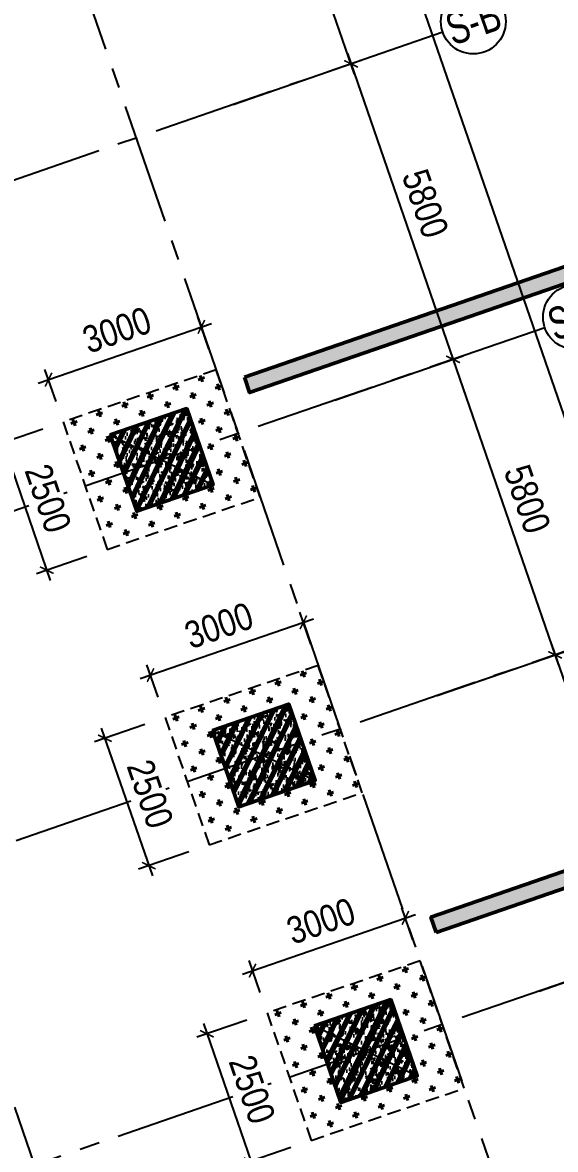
# Model space of a CAD drawing. Header units: millimetres. Extents: x -1534340 to 1713810, y -1348191 to 1114081.
# Drawn here: x 1102377 to 1112264, y -313560 to -292653 of the extents above; entities that cross this region are included whole.
import ezdxf
from ezdxf.enums import TextEntityAlignment as Align
from ezdxf.xclip import XClip

# ---------------------------------------------------------------- set-up
doc = ezdxf.new("R2010")
doc.units = ezdxf.units.MM
doc.header["$LTSCALE"] = 100
doc.header["$XCLIPFRAME"] = 0
doc.header["$PDMODE"] = 32
doc.header["$PDSIZE"] = 2.5
doc.linetypes.add('CENTER2', pattern=[1.125, 0.75, -0.125, 0.125, -0.125])
doc.linetypes.add('HIDDEN', pattern=[0.375, 0.25, -0.125])
for name, color, linetype, lineweight in [('0-Hatch', 250, 'Continuous', 40), ('KT-Net cot', 2, 'Continuous', 50), ('KT-Net cot vach', 6, 'Continuous', 50), ('KT-Vat lieu', 250, 'Continuous', 9)]:
    doc.layers.add(name, color=color, linetype=linetype, lineweight=lineweight)
for name, color, linetype in [('0-khuat', 3, 'HIDDEN'), ('ccu11-Manh', 8, 'Continuous'), ('ccu12-Truc', 13, 'CENTER2'), ('KC2-DIM', 251, 'Continuous'), ('KT-Dim', 8, 'Continuous'), ('Xref_ST_MBDV Cot vach 30.7.2022$0$Xref_ST_MBDV Cot vach 30.7.2022|Xref_ST_MBDV Cot vach 30.7.2022|Xref_ST_MBDV Cot vach 30.7.2022|Xref_ST_MBDV Cot vach 30.7.2022|A-WALL-PATT', 251, 'Continuous'), ('Xref_ST_MBDV Cot vach 30.7.2022|Xref_ST_MBDV Cot vach 30.7.2022|Xref_ST_MBDV Cot vach 30.7.2022|Xref_ST_MBDV Cot vach 30.7.2022|A-GRID-SYM', 50, 'Continuous')]:
    doc.layers.add(name, color=color, linetype=linetype)
doc.styles.add('Arial Narrow', font='ARIALN.TTF')
doc.styles.add('HBA-Text', font='GOTHIC.TTF')
doc.dimstyles.new('ccu12-200', dxfattribs={"dimscale": 200, "dimtxt": 2.5, "dimasz": 1, "dimexe": 1, "dimexo": 2, "dimgap": 1, "dimtad": 1, "dimdec": 0, "dimrnd": 5, "dimdsep": 46, "dimtxsty": 'Arial Narrow', "dimblk": 'ARCHTICK', "dimcen": -1, "dimdle": 1, "dimclrd": 256, "dimclre": 256, "dimclrt": 3, "dimadec": 0, "dimazin": 2, "dimtfac": 0.1, "dimtdec": 0, "dimtmove": 0, "dimatfit": 1, "dimldrblk": 'ARCHTICK', "dimfxl": 1, "dimtvp": 0.8333333333333334, "dimtolj": 1, "dimtzin": 12, "dimarcsym": 0})
pattern_1 = [(49.99999999999999, (108165.766868453, -54076.05759553041), (286.9040730403014, -25.10085399303804), [30, -330]), (355, (108165.766868453, -54076.05759553041), (-55.50053344520001, 300.8768534800047), [24, -264]), (100.4514, (108189.6755404533, -54078.14933153044), (231.4037526856086, 275.7758168243814), [25.496076, -280.4568448]), (46.18420000000001, (108165.766868453, -53996.05759553041), (426.8964194502578, -66.20760573160723), [45, -495]), (96.6356, (108201.3415664532, -54001.57491833041), (373.8650822194813, 389.6471483601767), [38.2441152, -420.6852]), (351.1842, (108165.766868453, -53996.05759553041), (373.8647780534509, 389.6474403701299), [36, -396]), (21, (108205.766868453, -54016.05759553041), (238.7628208473847, -161.0475562661355), [30, -330]), (326.0000000000001, (108205.766868453, -54016.05759553041), (97.32613276863269, 290.0600180187412), [24, -264]), (71.4514, (108225.663761653, -54029.47823793039), (336.089051432596, 129.012198683981), [25.496076, -280.4568448]), (37.50000000000001, (108165.766868453, -54076.05759553041), (4.863942126916267, 133.1575415325246), [0, -260.8, 0, -268, 0, -265]), (7.499999999999999, (108165.766868453, -54076.05759553041), (105.2278149768594, 157.7646847529441), [0, -152.8, 0, -254.8, 0, -101]), (327.5, (108076.5668684533, -54076.05759553041), (213.5289744689636, -9.021948693751902), [0, -100, 0, -312, 0, -414]), (317.5, (108036.5668684533, -54076.05759553041), (233.2744677369545, 40.04199293292709), [0, -130, 0, -207.2, 0, -294]), (45, (108165.766868453, -54076.05759553041), (-106.0660171779821, 106.0660171779821), []), (45, (108236.477546453, -54076.05759553041), (-106.0660171779821, 106.0660171779821), [])]

# ---------------------------------------------------------------- blocks, each defined once
blk = doc.blocks.new('MBKC-B1-PN')
at = {"layer": '0-Hatch', "ltscale": 2}
h = blk.add_hatch(dxfattribs=at)
h.set_pattern_fill('CROSS', color=256, scale=1000, angle=109.047137953997, style=0)
h.set_pattern_definition([(109.0471379539969, (4091593.946117996, -6933084.667856306), (-317.8990851971258, 154.7261181275824), [124.9999999999993, -374.9999999999972]), (199.0471379539969, (4091632.627647527, -6933005.193085007), (-154.7261181275824, -317.8990851971258), [124.9999999999993, -374.9999999999971])])
h.paths.add_polyline_path([(58751.36763098184, 7324.270810534421), (55911.42342838924, 6357.379224902543), (56727.28798774118, 3994.253112992039), (59567.23219033424, 4961.144698623917)])
h = blk.add_hatch(dxfattribs=at)
h.set_pattern_fill('CROSS', color=256, scale=1000, angle=109.047137953997, style=0)
h.set_pattern_definition([(109.0471379539969, (4093486.75284554, -6938567.119606081), (-317.8990851971258, 154.7261181275824), [124.9999999999993, -374.9999999999972]), (199.0471379539969, (4093525.434375071, -6938487.644834783), (-154.7261181275824, -317.8990851971258), [124.9999999999993, -374.9999999999971])])
h.paths.add_polyline_path([(60644.17435852578, 1841.819060758862), (57804.23015593318, 874.9274751269841), (58620.09471528511, -1488.19863678352), (61460.03891787818, -521.3070511516416)])
h = blk.add_hatch(dxfattribs=at)
h.set_pattern_fill('CROSS', color=256, scale=1000, angle=109.047137953997, style=0)
h.set_pattern_definition([(109.0471379539969, (4095379.558955854, -6944049.572572802), (-317.8990851971258, 154.7261181275824), [124.9999999999993, -374.9999999999972]), (199.0471379539969, (4095418.240485385, -6943970.097801504), (-154.7261181275824, -317.8990851971258), [124.9999999999993, -374.9999999999972])])
h.paths.add_polyline_path([(62536.98046883964, -3640.633905962051), (59697.03626624704, -4607.525491593929), (60512.90082559898, -6970.651603504433), (63352.84502819204, -6003.760017872555)])
at = {"layer": '0-khuat', "ltscale": 10}
for points in [[(59567.23219033424, 4961.144698623917), (58751.36763098184, 7324.270810534421), (55911.42342838924, 6357.379224902543), (56727.28798774118, 3994.253112992039)], [(61460.03891787818, -521.3070511516416), (60644.17435852578, 1841.819060758862), (57804.23015593318, 874.9274751269841), (58620.09471528511, -1488.19863678352)], [(63352.84502819204, -6003.760017872555), (62536.98046883964, -3640.633905962051), (59697.03626624704, -4607.525491593929), (60512.90082559898, -6970.651603504433)]]:
    blk.add_lwpolyline(points, close=True, dxfattribs=at)
blk = doc.blocks.new('Xref_ST_MBDV Cot vach 30.7.2022$0$Tuong Vay01-flat-1')
at = {"layer": 'Xref_ST_MBDV Cot vach 30.7.2022$0$Xref_ST_MBDV Cot vach 30.7.2022|Xref_ST_MBDV Cot vach 30.7.2022|Xref_ST_MBDV Cot vach 30.7.2022|Xref_ST_MBDV Cot vach 30.7.2022|A-WALL-PATT'}
h = blk.add_hatch(dxfattribs=at)
h.set_pattern_fill('ACET-2D-VATLIEU04', color=256, scale=50, pattern_type=2)
h.set_pattern_definition([(49.99999999999999, (-11139561.83942936, -1407213.44759845), (-225.902473859489, 189.5546824974008), [37.49999998626113, -412.4999998488724]), (355, (-11139561.83942936, -1407213.44759845), (32.12721218541265, 367.2157156157773), [29.99999999490911, -329.9999999440002]), (100.4514, (-11139531.95358936, -1407216.06226845), (-341.2315265778452, -62.9441868767608), [31.87009499667636, -350.57105596344]), (46.18420000000001, (-11139561.83942936, -1407113.44759845), (-319.1804974675179, 306.2520974436775), [56.24999996954708, -618.749999665018]), (96.6356, (-11139517.37105686, -1407120.34425195), (-516.9959221575409, -60.14402179722674), [47.80514400473094, -525.8565000520404]), (351.1842, (-11139561.83942936, -1407113.44759845), (84.74077420309186, 546.3954293043353), [45.00000000792112, -495.0000000871323]), (21, (-11139511.83942936, -1407138.44759845), (-105.6808218676597, 275.3079533968121), [37.49999999934682, -412.499999992815]), (326.0000000000001, (-11139511.83942936, -1407138.44759845), (206.1288045682013, 305.5985201385338), [30.00000001746614, -330.0000001921275]), (71.4514, (-11139486.96831286, -1407155.22340145), (-328.9637652803212, 110.3801005582791), [31.87009499870726, -350.5710559857798]), (37.50000000000001, (-11139561.83942936, -1407213.44759845), (-78.13452938385308, 101.8269011885859), [0, -325.9999998517854, 0, -334.9999998476936, 0, -331.2499998493985]), (7.499999999999999, (-11139561.83942936, -1407213.44759845), (-23.27934638224542, 176.8241910238285), [0, -191.0000000278261, 0, -318.5000000464012, 0, -126.2500000183929]), (327.5, (-11139673.33942936, -1407213.44759845), (71.94441751949489, 112.9301145330537), [0, -125.0000000614986, 0, -390.0000001918756, 0, -517.5000002546042]), (317.5, (-11139723.33942936, -1407213.44759845), (158.0205495897681, 172.4491691102739), [0, -162.4999999478019, 0, -258.9999999168043, 0, -367.4999998819521]), (45, (-11139561.83942936, -1407213.44759845), (-150.2601910028607, 150.2601910026278), []), (45, (-11139561.83942936, -1407152.19759845), (-150.2601910028607, 150.2601910026278), [])])
h.paths.add_polyline_path([(-82665.42454257607, -118500.0088302612), (-81837.41861176863, -121132.0343658989), (-80902.71611081436, -123728.0834242017), (-79862.87874617614, -126283.8385967175), (-78719.63840653747, -128795.0430432414), (-77474.89874527603, -131257.5152608277), (-76130.7324262727, -133667.1548922951), (-74689.37767251953, -136019.9495540815), (-73153.2345392555, -138311.981517314), (-71524.86091735773, -140539.4342316107), (-69806.96827445179, -142698.5986796832), (-68002.4171395041, -144785.8795539467), (-66114.21234000102, -146797.8012427511), (-64145.497998368, -148731.0136179249), (-62099.55229647644, -150582.2976132843), (-59979.78201714717, -152348.5705846979), (-57789.71687134914, -154026.8914431464), (-55533.00362077914, -155614.4655520306), (-53213.40000534989, -157108.6493807235), (-50834.76848621853, -158506.954906286), (-48401.06981415115, -159807.0537564463), (-45916.35643433966, -161006.7810866404), (-43384.76573854871, -162104.1391847725), (-40810.51317570359, -163097.3007977149), (-38197.88523275405, -163984.6121738681), (-35551.23229684308, -164764.5958169776), (-32874.96141154505, -165435.9529462866), (-30173.5289383363, -165997.5656592443), (-27451.44813587703, -166448.4963081502), (-24701.85157574899, -166789.3238736566), (-4396.734290909022, -168938.2567786218), (36420.01678077132, -167648.2249503911), (41836.4863632936, -160718.6374020646), (12445.38596707024, -24367.66042796941), (8472.910947457654, -9248.974452903174), (-4718.707271176856, -5521.400683149928), (-10557.45827306993, -9946.818014640827), (-34021.18647153303, -27848.24941525888), (-39776.65152562223, -32008.57135346811), (-41248.85870469548, -35293.77142358455), (-45787.31564925052, -38574.38242801698), (-49368.4870454669, -38942.00303377653), (-57644.18705056235, -44924.06981060421), (-59844.65461433306, -46601.45355761005), (-61968.93197572604, -48362.30333496258), (-64019.60134904832, -50208.3517090485), (-65993.2459566202, -52136.53199238679), (-67886.59205765836, -54143.61763671576), (-69696.47008413821, -56226.27801198442), (-71419.8706161473, -58381.05012253253), (-73053.93764149398, -60604.33085121214), (-74595.93274202198, -62892.42844269238), (-76043.29574720934, -65241.53179885377), (-77393.615911806, -67647.72832025355), (-78644.64476583898, -70107.01135663176), (-79794.29917307012, -72615.28586126259), (-80840.66479975358, -75168.37520986283), (-81781.99930225872, -77762.02815519366), (-82616.73522835784, -80391.9259061541), (-83343.48262714595, -83053.68931881292), (-83961.03136360087, -85742.88618860021), (-84468.3531336058, -88455.03863057657), (-84864.60300002433, -91185.62932156771), (-85149.1148865223, -93930.11565387133), (-85321.41487544402, -96683.60341540864), (-85381.30445068702, -99529.50948559865), (-85328.50406530127, -102200.8374458619), (-85163.21024433896, -104955.3926120612), (-84885.69993967563, -107700.5945179402), (-84496.42936686985, -110432.1923394061), (-83996.04728951491, -113145.6335586284), (-83385.3738030456, -115836.3975027683)], flags=16)
h.paths.add_polyline_path([(-83625.45879450254, -118780.6341908188), (-82785.20518665202, -121451.592054751), (-81836.67593448795, -124086.0436255364), (-80781.45706173405, -126679.6041032514), (-79621.30565389246, -129227.9548506811), (-78358.15352366865, -131726.8525110248), (-76994.10399421491, -134172.1360737709), (-75531.42839684151, -136559.7338032422), (-73972.56228888594, -138885.6700187323), (-72320.10139823705, -141146.0717144171), (-70576.79730102606, -143337.1750085717), (-68745.55283991061, -145455.3314108832), (-66829.41729043424, -147497.0138977058), (-64831.58128353581, -149458.8227850739), (-62755.37149274349, -151337.4913895966), (-60604.24509477988, -153129.8914679771), (-58381.7840128839, -154833.0384259534), (-56091.68895242736, -156444.0962880657), (-53737.77323871478, -157960.3824199464), (-51323.95646727085, -159379.3719952791), (-48854.25797718205, -160698.7021999834), (-46332.79015832208, -161916.1761666269), (-43763.75160367042, -163029.7666325136), (-41151.42011806555, -164037.6193153583), (-38500.14559506811, -164938.0560009221), (-35814.34277378954, -165729.5773374715), (-33098.48388773762, -166410.8653324069), (-30357.09121792205, -166980.7855469028), (-27594.72956264392, -167438.3889849058), (-24815.98988816142, -167782.8289991841), (-4433.735052675009, -169939.9255319908), (36919.56229590811, -168632.9359166666), (42912.68845487945, -160965.5998827359), (13418.22973546013, -24135.12373521132), (9294.838300889242, -8442.070929647249), (-4925.935208282433, -4423.687328800617), (-11162.76267831214, -9150.82235655561), (-34617.47974592447, -27045.37879939191), (-40579.63196872547, -31355.10398377781), (-42051.83914779872, -34640.30405389448), (-46155.98199344426, -37606.97231750819), (-49737.15338966064, -37974.59292326774), (-58240.31235744618, -44121.0777798905), (-60467.11885703541, -45818.53930653841), (-62622.81900685839, -47605.43596977205), (-64703.8232677374, -49478.79233927629), (-66706.66158131324, -51435.49383058609), (-68628.013630962, -53472.26783320424), (-70464.66541309468, -55585.73726807744), (-72213.55809716694, -57772.38228180911), (-73871.79587351345, -60028.54927773564), (-75436.60120790266, -62350.49395546387), (-76905.37393212318, -64734.34577669739), (-78275.66833624989, -67176.13529814105), (-79545.20269040763, -69671.7966022063), (-80711.86304414831, -72217.17406733404), (-81773.70674647763, -74808.02928769216), (-82728.96568063274, -77440.04813065287), (-83576.04920824617, -80108.84792049509), (-84313.5468179807, -82809.98473610263), (-84940.23047422245, -85538.9608107484), (-85455.05666192248, -88291.23202148662), (-85857.16812421381, -91062.21545574092), (-86145.88844638877, -93847.29761108034), (-86320.75738810934, -96641.83923533), (-86381.51240370423, -99528.87035845965), (-86327.91179009154, -102240.684236032), (-86160.19218073785, -105035.6641918905), (-85878.57688103244, -107821.473743778), (-85483.548480995, -110593.4755141111), (-84975.76463904232, -113347.0545681345), (-84356.0573821161, -116077.6233250971)])
blk = doc.blocks.new('_ARCHTICK')
at = {"color": 0, "linetype": 'ByBlock', "const_width": 0.15}
blk.add_lwpolyline([(-0.5, -0.5), (0.5, 0.5)], dxfattribs=at)
blk = doc.blocks.new('*D1137')
at = {"layer": 'Defpoints', "color": 0, "transparency": 16777216}
for p in [(369540.1568463368, -50987.29101526502), (374001.6793293455, -55582.9004888067), (371432.2993522154, -56469.97258824773, -0.001541574509502541)]:
    blk.add_point(p, dxfattribs=at)
at = {"layer": 'KT-Dim', "lineweight": -2, "transparency": 16777216}
for p, q in [((372043.6067416059, -49911.39700687399), (374066.9484155994, -55771.9506048594)), ((369918.2570784424, -50856.75284275701), (372297.9259439126, -50035.17803667282)), ((371810.399584321, -56339.43441573971), (374190.7294453983, -55517.63140255265))]:
    blk.add_line(p, q, dxfattribs=at)
at = {"layer": 'KT-Dim', "lineweight": -2, "transparency": 16777216, "xscale": 200, "yscale": 200, "zscale": 200}
for p, rotation in [((372108.8758278599, -50100.44712292678), 109.0471074728855), ((374001.6793293455, -55582.90048880661), 289.0471074728856)]:
    blk.add_blockref('_ARCHTICK', p, dxfattribs=dict(at, rotation=rotation))
at = {"layer": 'KT-Dim', "color": 3, "transparency": 16777216, "insert": (373485.637401111, -52693.09313867638), "char_height": 500, "attachment_point": 5, "rotation": 289.04710747288556, "style": 'Arial Narrow'}
blk.add_mtext('\\A1;5800', dxfattribs=at)
blk = doc.blocks.new('*D1138')
at = {"layer": 'Defpoints', "color": 0, "transparency": 16777216}
for p in [(367648.0184263776, -45504.60803161839, -0.001541574509499016), (372109.5395214034, -50100.21798436528), (369540.1611836329, -50987.28951782151)]:
    blk.add_point(p, dxfattribs=at)
at = {"layer": 'KT-Dim', "lineweight": -2, "transparency": 16777216}
for p, q in [((370151.4669336615, -44428.71450242582), (372174.8086076573, -50289.26810041799)), ((368026.1186584831, -45374.06985911039), (370405.7861359683, -44552.49553222464)), ((369918.2614157384, -50856.7513453135), (372298.5896374562, -50034.94889811125))]:
    blk.add_line(p, q, dxfattribs=at)
at = {"layer": 'KT-Dim', "lineweight": -2, "transparency": 16777216, "xscale": 200, "yscale": 200, "zscale": 200}
for p, rotation in [((370216.7360199155, -44617.76461847861), 109.0471074728855), ((372109.5395214034, -50100.21798436523), 289.0471074728856)]:
    blk.add_blockref('_ARCHTICK', p, dxfattribs=dict(at, rotation=rotation))
at = {"layer": 'KT-Dim', "color": 3, "transparency": 16777216, "insert": (371593.4975931677, -47210.41063423159), "char_height": 500, "attachment_point": 5, "rotation": 289.04710747288556, "style": 'Arial Narrow'}
blk.add_mtext('\\A1;5800', dxfattribs=at)
blk = doc.blocks.new('*D1142')
at = {"layer": 'Defpoints', "color": 0, "transparency": 16777216}
for p in [(371432.9632642537, -56469.74337386237, 0.0007328238285898986), (375894.4857472666, -61065.35284741069), (373325.1057701398, -61952.4249468506, 0.0007638141083008421)]:
    blk.add_point(p, dxfattribs=at)
at = {"layer": 'KT-Dim', "lineweight": -2, "transparency": 16777216}
for p, q in [((373936.4131595246, -55393.84936547073), (375959.7548335206, -61254.40296346339)), ((371811.0634963592, -56339.20520135437), (374190.7323618313, -55517.63039526955)), ((373703.2060022454, -61821.88677434258), (376083.5358633194, -61000.08376115662))]:
    blk.add_line(p, q, dxfattribs=at)
at = {"layer": 'KT-Dim', "lineweight": -2, "transparency": 16777216, "xscale": 200, "yscale": 200, "zscale": 200}
for p, rotation in [((374001.6822457785, -55582.89948152352), 109.0471074728855), ((375894.4857472666, -61065.3528474106), 289.0471074728856)]:
    blk.add_blockref('_ARCHTICK', p, dxfattribs=dict(at, rotation=rotation))
at = {"layer": 'KT-Dim', "color": 3, "transparency": 16777216, "insert": (375378.4438190309, -58175.54549727672), "char_height": 500, "attachment_point": 5, "rotation": 289.04710747288556, "style": 'Arial Narrow'}
blk.add_mtext('\\A1;5800', dxfattribs=at)
blk = doc.blocks.new('*D1143')
at = {"layer": 'Defpoints', "color": 0, "transparency": 16777216}
for p in [(373325.7696821648, -61952.19573245836, 0.0007356123916695267), (377787.2921651834, -66547.80520600892), (375217.9121880564, -67434.87730544891, 0.0007666026713804702)]:
    blk.add_point(p, dxfattribs=at)
at = {"layer": 'KT-Dim', "lineweight": -2, "transparency": 16777216}
for p, q in [((373703.8699142704, -61821.65755995034), (376083.5387797467, -61000.08275386402)), ((375829.21957744, -60876.30172406523), (377852.5612514373, -66736.85532206162)), ((375596.012420162, -67304.3391329409), (377976.3422812361, -66482.53611975488))]:
    blk.add_line(p, q, dxfattribs=at)
at = {"layer": 'KT-Dim', "lineweight": -2, "transparency": 16777216, "xscale": 200, "yscale": 200, "zscale": 200}
for p, rotation in [((375894.488663694, -61065.35184011799), 109.0471074728855), ((377787.2921651833, -66547.80520600885), 289.0471074728856)]:
    blk.add_blockref('_ARCHTICK', p, dxfattribs=dict(at, rotation=rotation))
at = {"layer": 'KT-Dim', "color": 3, "transparency": 16777216, "insert": (377271.250236947, -63657.99785587308), "char_height": 500, "attachment_point": 5, "rotation": 289.04710747288556, "style": 'Arial Narrow'}
blk.add_mtext('\\A1;5800', dxfattribs=at)
blk = doc.blocks.new('GRID-SYM-flat-103')
at = {"layer": 'Xref_ST_MBDV Cot vach 30.7.2022|Xref_ST_MBDV Cot vach 30.7.2022|Xref_ST_MBDV Cot vach 30.7.2022|Xref_ST_MBDV Cot vach 30.7.2022|A-GRID-SYM'}
blk.add_circle((7.814746150539778e-20, 1.307624847908942e-17, 4.374695749536969e-07), 900.0000000000003, dxfattribs=at)
at = {"layer": 'Xref_ST_MBDV Cot vach 30.7.2022|Xref_ST_MBDV Cot vach 30.7.2022|Xref_ST_MBDV Cot vach 30.7.2022|Xref_ST_MBDV Cot vach 30.7.2022|A-GRID-SYM', "style": 'HBA-Text'}
blk.add_attdef('GRID', text='', height=900.0000000000003, rotation=19.04713795291325, dxfattribs=at).set_placement((7.814746150539778e-20, 1.307624847908942e-17, 4.374695749536969e-07), align=Align.MIDDLE_CENTER)
blk = doc.blocks.new('*D1124')
at = {"layer": 'Defpoints', "color": 0, "transparency": 16777216}
for p in [(366646.887502437, -37704.25700299309, 0.0008513056641429317), (379299.6929281667, -66025.65167231504), (376730.3129510398, -66912.72377175502, 0.0007666026713804702)]:
    blk.add_point(p, dxfattribs=at)
at = {"layer": 'KT-Dim', "lineweight": -2, "transparency": 16777216}
for p, q in [((367024.9877345426, -37573.71883048504), (369404.6692217365, -36752.13966678189)), ((369150.3500194298, -36628.3586369831), (379364.9620144206, -66214.70178836775)), ((377108.4131831453, -66782.185599247), (379488.7430442194, -65960.38258606098))]:
    blk.add_line(p, q, dxfattribs=at)
at = {"layer": 'KT-Dim', "lineweight": -2, "transparency": 16777216, "xscale": 200, "yscale": 200, "zscale": 200}
for p, rotation in [((369215.6191056837, -36817.40875303587), 109.0471074728855), ((379299.6929281667, -66025.65167231495), 289.0471074728856)]:
    blk.add_blockref('_ARCHTICK', p, dxfattribs=dict(at, rotation=rotation))
at = {"layer": 'KT-Dim', "color": 3, "transparency": 16777216, "insert": (374688.0158394334, -51272.94954548511), "char_height": 500, "attachment_point": 5, "rotation": 289.04710747288556, "style": 'Arial Narrow'}
blk.add_mtext('\\A1;30900', dxfattribs=at)
blk = doc.blocks.new('*D1125')
at = {"layer": 'Defpoints', "color": 0, "transparency": 16777216}
for p in [(367703.875924506, -37339.33435745392), (366646.887502437, -37704.25700299309), (367648.0184263776, -45504.60803161839)]:
    blk.add_point(p, dxfattribs=at)
at = {"layer": 'KT-Dim', "lineweight": -2, "transparency": 16777216}
for p, q in [((370282.0051054073, -44806.81473479455), (367638.606838252, -37150.28424140107)), ((367024.9877345426, -37573.71883048504), (367892.9260405588, -37274.06527119986)), ((368026.1186584831, -45374.06985911039), (370405.7861352061, -44552.49553248778))]:
    blk.add_line(p, q, dxfattribs=at)
at = {"layer": 'KT-Dim', "lineweight": -2, "transparency": 16777216, "xscale": 200, "yscale": 200, "zscale": 200}
for p, rotation in [((367703.875924506, -37339.33435745383), 109.0471074728855), ((370216.7360191533, -44617.76461874176), 289.0471074728856)]:
    blk.add_blockref('_ARCHTICK', p, dxfattribs=dict(at, rotation=rotation))
at = {"layer": 'KT-Dim', "color": 3, "transparency": 16777216, "insert": (369390.665794338, -40829.9688209075), "char_height": 500, "attachment_point": 5, "rotation": 289.04710747288556, "style": 'Arial Narrow'}
blk.add_mtext('\\A1;7700', dxfattribs=at)
blk = doc.blocks.new('*U151')
h = blk.add_hatch()
h.set_pattern_fill('VATLIEU04', color=250, scale=40, style=0, pattern_type=2)
h.set_pattern_definition([(49.99999999999999, (550, -550), (286.9040730403014, -25.10085399303804), [30, -330]), (355, (550, -550), (-55.50053344520001, 300.8768534800047), [24, -264]), (100.4514, (573.908672, -552.091736), (231.4037526856086, 275.7758168243814), [25.496076, -280.4568448]), (46.18420000000001, (550, -470), (426.8964194502578, -66.20760573160723), [45, -495]), (96.6356, (585.574698, -475.5173228), (373.8650822194813, 389.6471483601767), [38.2441152, -420.6852]), (351.1842, (550, -470), (373.8647780534509, 389.6474403701299), [36, -396]), (21, (590, -490), (238.7628208473847, -161.0475562661355), [30, -330]), (326.0000000000001, (590, -490), (97.32613276863269, 290.0600180187412), [24, -264]), (71.4514, (609.8968932, -503.4206424), (336.089051432596, 129.012198683981), [25.496076, -280.4568448]), (37.50000000000001, (550, -550), (4.863942126916267, 133.1575415325246), [0, -260.8, 0, -268, 0, -265]), (7.499999999999999, (550, -550), (105.2278149768594, 157.7646847529441), [0, -152.8, 0, -254.8, 0, -101]), (327.5, (460.8, -550), (213.5289744689636, -9.021948693751902), [0, -100, 0, -312, 0, -414]), (317.5, (420.8, -550), (233.2744677369545, 40.04199293292709), [0, -130, 0, -207.2, 0, -294]), (45, (550, -550), (-120.2081528017131, 120.2081528017131), []), (45, (550, -501), (-120.2081528017131, 120.2081528017131), [])])
h.paths.add_polyline_path([(-475, 475), (1025, 475), (1025, -1025), (-475, -1025)])
at = {"color": 6, "ltscale": 0.25}
blk.add_lwpolyline([(-475, 475), (1025, 475), (1025, -1025), (-475, -1025)], close=True, dxfattribs=at)
at = {"layer": 'Defpoints', "linetype": 'ByBlock', "ltscale": 30}
for p, q in [((1025, 475), (-475, -1025)), ((-475, 475), (1025, -1025))]:
    blk.add_line(p, q, dxfattribs=at)
blk = doc.blocks.new('MBDV-B1-T1-PN')
at = {"layer": 'KT-Net cot vach', "rotation": 19.04713795399666}
for p in [(57391.73514500447, 5823.388029050664), (59284.5415629372, 340.9356704584789), (61177.34796688659, -5141.516692961333)]:
    blk.add_blockref('*U151', p, dxfattribs=at)
blk = doc.blocks.new('*D1169')
at = {"layer": 'Defpoints', "color": 0, "ltscale": 0.5, "transparency": 16777216}
for p in [(1105694.436605196, -298298.9673349847), (1105965.610201681, -299084.4128562469), (1103129.859543129, -300063.4504648339)]:
    blk.add_point(p, dxfattribs=at)
at = {"layer": 'KC2-DIM', "lineweight": -2, "ltscale": 0.5, "transparency": 16777216}
for p, q in [((1105835.071828026, -298706.3126935867), (1105629.167418369, -298109.9172536547)), ((1102669.635865315, -299343.274130399), (1105883.486686526, -298233.6981481575)), ((1102999.321169474, -299685.3503021738), (1102793.416759817, -299088.9548622417))]:
    blk.add_line(p, q, dxfattribs=at)
at = {"layer": 'KC2-DIM', "lineweight": -2, "ltscale": 0.5, "transparency": 16777216, "xscale": 200, "yscale": 200, "zscale": 200}
for p, rotation in [((1105694.436605196, -298298.9673349847), 19.04713795383188), ((1102858.685946645, -299278.0049435718), 199.0471379538319)]:
    blk.add_blockref('_ARCHTICK', p, dxfattribs=dict(at, rotation=rotation))
at = {"layer": 'KC2-DIM', "color": 3, "ltscale": 0.5, "transparency": 16777216, "insert": (1104127.980379782, -298358.1263958139), "char_height": 500, "attachment_point": 5, "rotation": 19.04713795383187, "style": 'Arial Narrow', "bg_fill": 3, "box_fill_scale": 1.1, "bg_fill_color": 256, "bg_fill_true_color": 13158600, "bg_fill_transparency": 0}
blk.add_mtext('\\A1;3000', dxfattribs=at)
blk = doc.blocks.new('*D1170')
at = {"layer": 'Defpoints', "color": 0, "ltscale": 0.5, "transparency": 16777216}
for p in [(1103129.859543129, -300063.4504648339), (1103945.724102481, -302426.5765767444), (1102827.438207725, -302812.662543192)]:
    blk.add_point(p, dxfattribs=at)
at = {"layer": 'KC2-DIM', "lineweight": -2, "ltscale": 0.5, "transparency": 16777216}
for p, q in [((1102751.759365223, -300193.9887943302), (1101822.52355942, -300514.8055960296)), ((1101946.304483625, -300260.4863423285), (1102892.707372473, -303001.7126321447)), ((1103567.623924575, -302557.1149062407), (1102638.388118772, -302877.9317079401))]:
    blk.add_line(p, q, dxfattribs=at)
at = {"layer": 'KC2-DIM', "lineweight": -2, "ltscale": 0.5, "transparency": 16777216, "xscale": 200, "yscale": 200, "zscale": 200}
for p, rotation in [((1102011.573648373, -300449.5364312814), 109.0471312622707), ((1102827.438207725, -302812.662543192), 289.0471312622706)]:
    blk.add_blockref('_ARCHTICK', p, dxfattribs=dict(at, rotation=rotation))
at = {"layer": 'KC2-DIM', "color": 3, "ltscale": 0.5, "transparency": 16777216, "insert": (1102849.865688866, -301482.5186413597), "char_height": 500, "attachment_point": 5, "rotation": 289.0471312622707, "style": 'Arial Narrow', "bg_fill": 3, "box_fill_scale": 1.1, "bg_fill_color": 256, "bg_fill_true_color": 13158600, "bg_fill_transparency": 0}
blk.add_mtext('\\A1;2500', dxfattribs=at)
blk = doc.blocks.new('*D1171')
at = {"layer": 'Defpoints', "color": 0, "ltscale": 0.5, "transparency": 16777216}
for p in [(1107587.242419828, -303781.4193999415), (1107858.416016312, -304566.8649212037), (1105022.665357761, -305545.9025297907)]:
    blk.add_point(p, dxfattribs=at)
at = {"layer": 'KC2-DIM', "lineweight": -2, "ltscale": 0.5, "transparency": 16777216}
for p, q in [((1104562.441679946, -304825.7261953557), (1107776.292501158, -303716.1502131142)), ((1107727.877642658, -304188.7647585436), (1107521.973233001, -303592.3693186113)), ((1104892.126984106, -305167.8023671306), (1104686.222574449, -304571.4069271983))]:
    blk.add_line(p, q, dxfattribs=at)
at = {"layer": 'KC2-DIM', "lineweight": -2, "ltscale": 0.5, "transparency": 16777216, "xscale": 200, "yscale": 200, "zscale": 200}
for p, rotation in [((1107587.242419828, -303781.4193999415), 19.04713795383188), ((1104751.491761276, -304760.4570085285), 199.0471379538319)]:
    blk.add_blockref('_ARCHTICK', p, dxfattribs=dict(at, rotation=rotation))
at = {"layer": 'KC2-DIM', "color": 3, "ltscale": 0.5, "transparency": 16777216, "insert": (1106020.786194413, -303840.5784607704), "char_height": 500, "attachment_point": 5, "rotation": 19.04713795383187, "style": 'Arial Narrow', "bg_fill": 3, "box_fill_scale": 1.1, "bg_fill_color": 256, "bg_fill_true_color": 13158600, "bg_fill_transparency": 0}
blk.add_mtext('\\A1;3000', dxfattribs=at)
blk = doc.blocks.new('*D1172')
at = {"layer": 'Defpoints', "color": 0, "ltscale": 0.5, "transparency": 16777216}
for p in [(1105022.665357761, -305545.9025297908), (1105838.529917112, -307909.0286417012), (1104720.244022356, -308295.1146081488)]:
    blk.add_point(p, dxfattribs=at)
at = {"layer": 'KC2-DIM', "lineweight": -2, "ltscale": 0.5, "transparency": 16777216}
for p, q in [((1104644.565179855, -305676.4408592871), (1103715.329374052, -305997.2576609865)), ((1103839.110298256, -305742.9384072855), (1104785.513187105, -308484.1646971017)), ((1105460.429739207, -308039.5669711975), (1104531.193933404, -308360.383772897))]:
    blk.add_line(p, q, dxfattribs=at)
at = {"layer": 'KC2-DIM', "lineweight": -2, "ltscale": 0.5, "transparency": 16777216, "xscale": 200, "yscale": 200, "zscale": 200}
for p, rotation in [((1103904.379463004, -305931.9884962384), 109.0471312622707), ((1104720.244022356, -308295.1146081488), 289.0471312622706)]:
    blk.add_blockref('_ARCHTICK', p, dxfattribs=dict(at, rotation=rotation))
at = {"layer": 'KC2-DIM', "color": 3, "ltscale": 0.5, "transparency": 16777216, "insert": (1104742.671503498, -306964.9707063166), "char_height": 500, "attachment_point": 5, "rotation": 289.0471312622707, "style": 'Arial Narrow', "bg_fill": 3, "box_fill_scale": 1.1, "bg_fill_color": 256, "bg_fill_true_color": 13158600, "bg_fill_transparency": 0}
blk.add_mtext('\\A1;2500', dxfattribs=at)
blk = doc.blocks.new('*D1173')
at = {"layer": 'Defpoints', "color": 0, "ltscale": 0.5, "transparency": 16777216}
for p in [(1109480.048823777, -309263.8717633614), (1109751.222420261, -310049.3172846236), (1106915.47176171, -311028.3548932105)]:
    blk.add_point(p, dxfattribs=at)
at = {"layer": 'KC2-DIM', "lineweight": -2, "ltscale": 0.5, "transparency": 16777216}
for p, q in [((1106455.248083896, -310308.1785587757), (1109669.098905107, -309198.6025765341)), ((1109620.684046607, -309671.2171219634), (1109414.77963695, -309074.8216820313)), ((1106784.933388055, -310650.2547305504), (1106579.028978398, -310053.8592906183))]:
    blk.add_line(p, q, dxfattribs=at)
at = {"layer": 'KC2-DIM', "lineweight": -2, "ltscale": 0.5, "transparency": 16777216, "xscale": 200, "yscale": 200, "zscale": 200}
for p, rotation in [((1109480.048823777, -309263.8717633614), 19.04713795383188), ((1106644.298165226, -310242.9093719484), 199.0471379538319)]:
    blk.add_blockref('_ARCHTICK', p, dxfattribs=dict(at, rotation=rotation))
at = {"layer": 'KC2-DIM', "color": 3, "ltscale": 0.5, "transparency": 16777216, "insert": (1107913.592598363, -309323.0308241904), "char_height": 500, "attachment_point": 5, "rotation": 19.04713795383187, "style": 'Arial Narrow', "bg_fill": 3, "box_fill_scale": 1.1, "bg_fill_color": 256, "bg_fill_true_color": 13158600, "bg_fill_transparency": 0}
blk.add_mtext('\\A1;3000', dxfattribs=at)
blk = doc.blocks.new('*D1174')
at = {"layer": 'Defpoints', "color": 0, "ltscale": 0.5, "transparency": 16777216}
for p in [(1106915.47176171, -311028.3548932105), (1107731.336321062, -313391.4810051209), (1106613.050426306, -313777.5669715685)]:
    blk.add_point(p, dxfattribs=at)
at = {"layer": 'KC2-DIM', "lineweight": -2, "ltscale": 0.5, "transparency": 16777216}
for p, q in [((1106537.371583804, -311158.8932227068), (1105608.135778001, -311479.7100244062)), ((1105731.916702206, -311225.3907707052), (1106678.319591054, -313966.6170605214)), ((1107353.236143156, -313522.0193346172), (1106424.000337353, -313842.8361363166))]:
    blk.add_line(p, q, dxfattribs=at)
at = {"layer": 'KC2-DIM', "lineweight": -2, "ltscale": 0.5, "transparency": 16777216, "xscale": 200, "yscale": 200, "zscale": 200}
for p, rotation in [((1105797.185866954, -311414.4408596581), 109.0471312622707), ((1106613.050426306, -313777.5669715685), 289.0471312622706)]:
    blk.add_blockref('_ARCHTICK', p, dxfattribs=dict(at, rotation=rotation))
at = {"layer": 'KC2-DIM', "color": 3, "ltscale": 0.5, "transparency": 16777216, "insert": (1106635.477907447, -312447.4230697363), "char_height": 500, "attachment_point": 5, "rotation": 289.0471312622707, "style": 'Arial Narrow', "bg_fill": 3, "box_fill_scale": 1.1, "bg_fill_color": 256, "bg_fill_true_color": 13158600, "bg_fill_transparency": 0}
blk.add_mtext('\\A1;2500', dxfattribs=at)
blk = doc.blocks.new('Vach-NN-PN')
at = {"layer": 'KT-Vat lieu'}
h = blk.add_hatch(dxfattribs=at)
h.set_pattern_fill('BTCT', color=256, scale=40)
h.set_pattern_definition(pattern_1)
h.paths.add_polyline_path([(60880.54794455832, -4741.475439881789), (60978.45172479609, -5025.050561877782), (72841.3426883854, -929.4087402075529), (72743.43890814763, -645.8336182117928)])
h = blk.add_hatch(dxfattribs=at)
h.set_pattern_fill('BTCT', color=256, scale=40)
h.set_pattern_definition(pattern_1)
h.paths.add_polyline_path([(64437.71698953607, -15044.70453247568), (64339.81320929807, -14761.12941047922), (76202.70581280417, -10665.48793719499), (76300.60959304217, -10949.06305919145)])
at = {"layer": 'KT-Net cot'}
for points in [[(60880.54794455832, -4741.475439881789), (60978.45172479609, -5025.050561877782), (72841.3426883854, -929.4087402075529), (72743.43890814763, -645.8336182117928)], [(64437.71698953607, -15044.70453247568), (64339.81320929807, -14761.12941047922), (76202.70581280417, -10665.48793719499), (76300.60959304217, -10949.06305919145)]]:
    blk.add_lwpolyline(points, close=True, dxfattribs=at)
blk = doc.blocks.new('Grid-ST-flat-3')
at = {"layer": 'ccu12-Truc', "ltscale": 30}
for p, q in [((361622.2284453711, -32650.90975400561), (374729.8888652187, -70616.82275023795)), ((354060.2251921427, -35261.67722702224), (370215.9049475128, -82056.07930523856)), ((371917.5285306431, -44030.56765644264), (347796.6934022298, -52358.24085405766)), ((373810.3320323362, -49513.02102186112), (349695.2078323849, -57838.72253210988)), ((375703.1355340295, -54995.47438727948), (343807.6216429826, -66007.34088114498)), ((377595.9390357225, -60477.92775269796), (312746.7367284151, -82866.99351539748))]:
    blk.add_line(p, q, dxfattribs=at)
at = {"layer": 'KT-Dim'}
ref = blk.add_blockref('GRID-SYM-flat-103', (372484.6705411696, -43834.76460871764, 0.001425881237029164), dxfattribs=dict(at, xscale=0.6666666666666666, yscale=0.6666666666666666, zscale=0.6666666666666666))
ref.add_attrib('GRID', 'S-B', dxfattribs={"layer": 'Xref_ST_MBDV Cot vach 30.7.2022|Xref_ST_MBDV Cot vach 30.7.2022|Xref_ST_MBDV Cot vach 30.7.2022|Xref_ST_MBDV Cot vach 30.7.2022|A-GRID-SYM', "height": 600, "rotation": 19, "style": 'HBA-Text', "width": 0.75}).set_placement((372484.6705411696, -43834.76460871764, 0.001425881237029164), align=Align.MIDDLE_CENTER)
ref = blk.add_blockref('GRID-SYM-flat-103', (374377.4769590874, -49317.21696731605, 0.001425881237029164), dxfattribs=dict(at, xscale=0.6666666666666666, yscale=0.6666666666666666, zscale=0.6666666666666666))
ref.add_attrib('GRID', 'S-E', dxfattribs={"layer": 'Xref_ST_MBDV Cot vach 30.7.2022|Xref_ST_MBDV Cot vach 30.7.2022|Xref_ST_MBDV Cot vach 30.7.2022|Xref_ST_MBDV Cot vach 30.7.2022|A-GRID-SYM', "height": 600, "rotation": 19, "style": 'HBA-Text', "width": 0.75}).set_placement((374377.4769590874, -49317.21696731605, 0.001425881237029164), align=Align.MIDDLE_CENTER)
for base, p1, p2, picture, middle in [((379299.6929281667, -66025.65167231504, -0.0008513056641429317), (366646.887502437, -37704.25700299308), (376730.3129510398, -66912.723771755, -8.470299276246152e-05), '*D1124', (374688.0158394334, -51272.94954548511, -0.0008513056641429317)), ((367703.875924506, -37339.33435745392), (367648.0184263776, -45504.60803161841), (366646.887502437, -37704.25700299308), '*D1125', (369390.665794338, -40829.9688209075)), ((372109.5395214034, -50100.21798436528, 0.001541574509502569), (367648.0184263776, -45504.60803161841), (369540.1611836329, -50987.28951782151, 0.001541574509502569), '*D1138', (371593.4975931677, -47210.41063423159, 0.001541574509502569)), ((374001.6793293455, -55582.9004888067, 0.001541574509502569), (369540.1568463368, -50987.29101526499, 0.001541574509502791), (371432.2993522154, -56469.97258824774), '*D1137', (373485.637401111, -52693.09313867638, 0.001541574509502569)), ((375894.4857472666, -61065.35284741069, -0.0007356123916695267), (371432.9632642537, -56469.74337386235, -2.788563079628159e-06), (373325.10577014, -61952.42494685057, 2.820171663131532e-05), '*D1142', (375378.4438190309, -58175.54549727672, -0.0007356123916695267)), ((377787.2921651834, -66547.80520600892, -0.0007356123916695267), (373325.7696821648, -61952.19573245838), (375217.9121880564, -67434.87730544893, 3.099027971094348e-05), '*D1143', (377271.250236947, -63657.99785587308, -0.0007356123916695267))]:
    dim = blk.add_linear_dim(base=base, p1=p1, p2=p2, angle=109.0471074728856, dimstyle='ccu12-200', dxfattribs=at)
    dim.commit()
    dim.dimension.update_dxf_attribs({"geometry": picture, "text_midpoint": middle})

msp = doc.modelspace()

# ---------------------------------------------------------------- block references
ref = msp.add_blockref('Xref_ST_MBDV Cot vach 30.7.2022$0$Tuong Vay01-flat-1', (1116587.426605196, -179396.1816894468))
XClip(ref).set_block_clipping_path([(-91541.67363452361, -190955.66829734467), (52438.32550173579, -76158.0499385341)])
msp.add_blockref('Grid-ST-flat-3', (738255.8532795282, -248801.1744403235))
at = {"layer": 'ccu11-Manh'}
msp.add_blockref('MBDV-B1-T1-PN', (1047218.43611474, -306420.8296897365), dxfattribs=at)
at = {"layer": 'KC2-DIM', "ltscale": 0.5}
msp.add_blockref('MBKC-B1-PN', (1047218.43611474, -306420.8296897365), dxfattribs=at)

# ---------------------------------------------------------------- next in the draw order: dimensions: what is measured, and where the dimension line sits
for p1, p2, distance, picture, middle in [((1103129.859543129, -300063.4504648339), (1105965.610201681, -299084.4128562469), 830.9390990328667, '*D1169', (1104127.980379782, -298358.1263958139)), ((1105022.665357761, -305545.9025297907), (1107858.416016312, -304566.8649212037), 830.9390990325077, '*D1171', (1106020.786194413, -303840.5784607704)), ((1106915.47176171, -311028.3548932105), (1109751.222420262, -310049.3172846235), 830.9390990327568, '*D1173', (1107913.592598363, -309323.0308241904))]:
    dim = msp.add_aligned_dim(p1=p1, p2=p2, distance=distance, dimstyle='ccu12-200', override={"dimfxl": 150, "dimtfill": 1}, dxfattribs=at)
    dim.commit()
    dim.dimension.update_dxf_attribs({"geometry": picture, "text_midpoint": middle})

# ---------------------------------------------------------------- next in the draw order: dimensions: what is measured, and where the dimension line sits
for p1, p2, distance, picture, middle in [((1103129.859543129, -300063.4504648339), (1103945.724102481, -302426.5765767444), -1183.057782146732, '*D1170', (1102849.865688866, -301482.5186413597)), ((1105022.665357761, -305545.9025297907), (1105838.529917113, -307909.0286417012), -1183.0577821476122, '*D1172', (1104742.671503498, -306964.9707063166)), ((1106915.47176171, -311028.3548932105), (1107731.336321062, -313391.481005121), -1183.057782146694, '*D1174', (1106635.477907447, -312447.4230697363))]:
    dim = msp.add_aligned_dim(p1=p1, p2=p2, distance=distance, dimstyle='ccu12-200', override={"dimfxl": 150, "dimtfill": 1}, dxfattribs=at)
    dim.commit()
    dim.dimension.update_dxf_attribs({"geometry": picture, "text_midpoint": middle})

# ---------------------------------------------------------------- next in the draw order: block references
at = {"layer": 'KT-Net cot'}
msp.add_blockref('Vach-NN-PN', (1045612.52361667, -294491.8028398871), dxfattribs=at)

doc.saveas('drawing.dxf')
